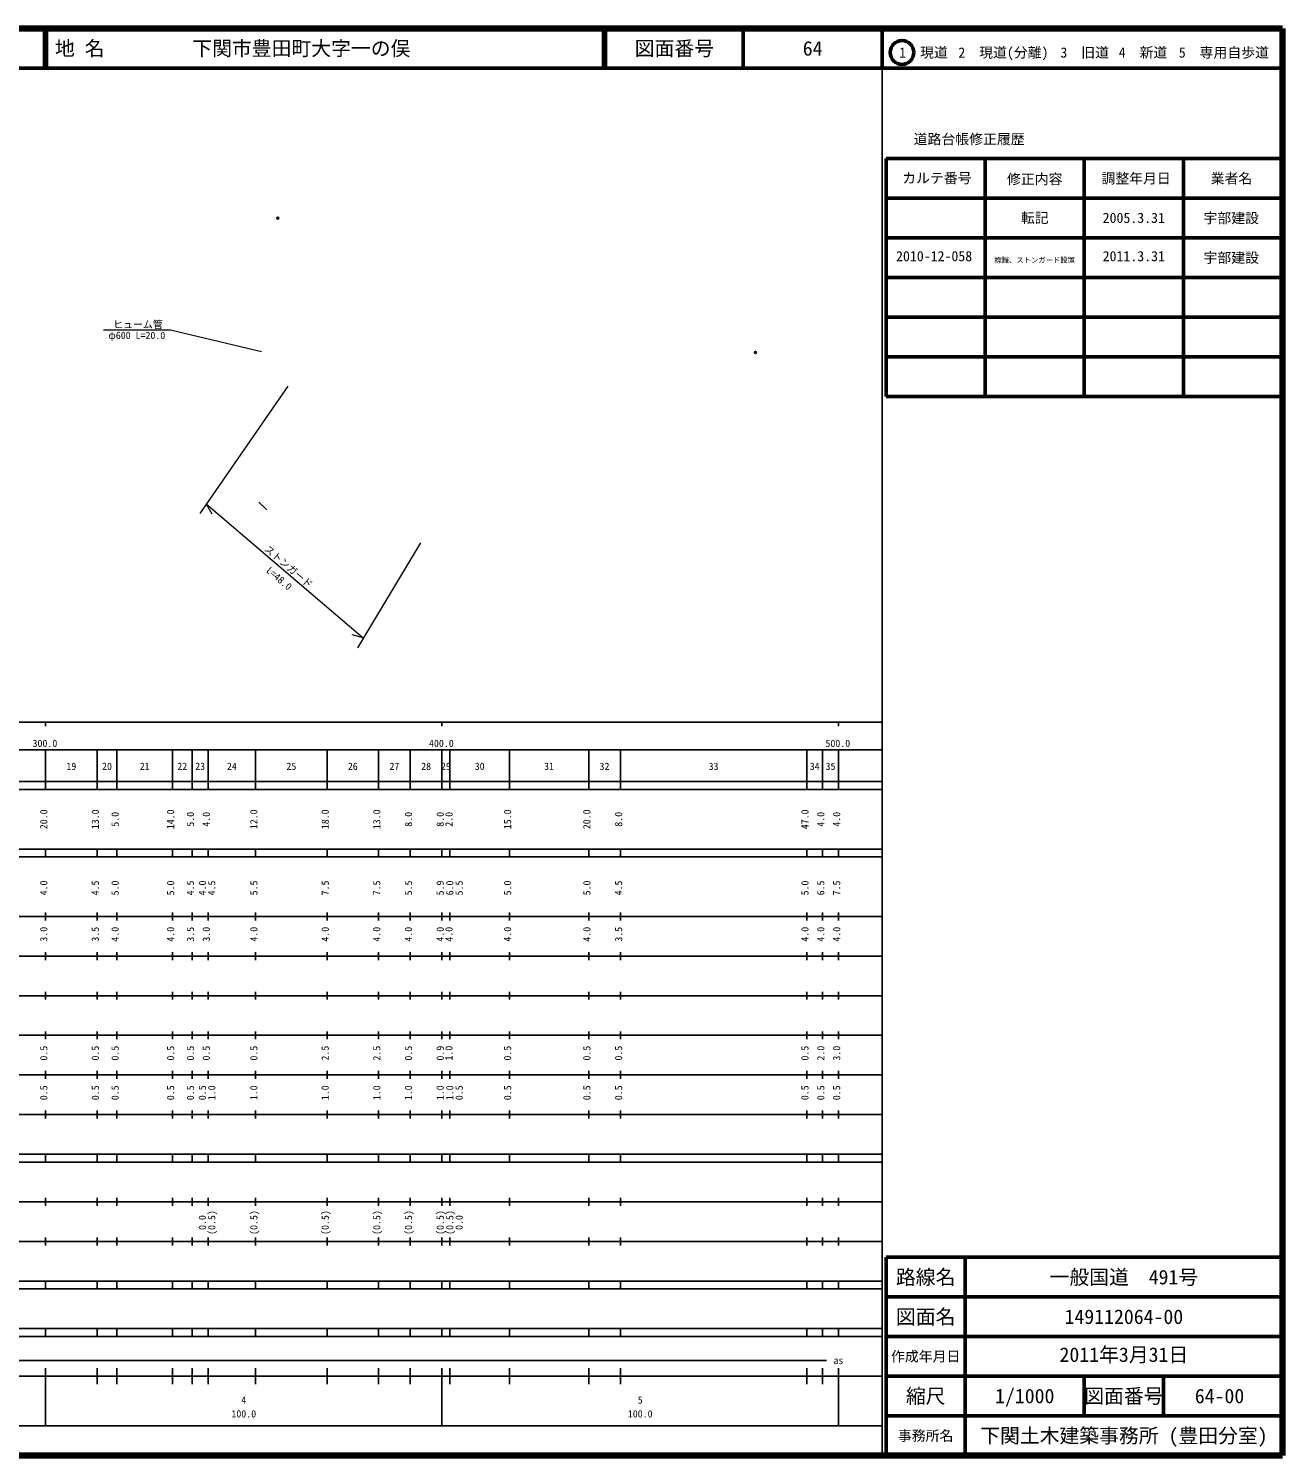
# Model space of a CAD drawing. Units: millimetres on the paper, with parts at other scales. Extents: x 40 to 680, y 20 to 380.
# Drawn here: x 363.7 to 680, y 20 to 380 of the extents above; entities that cross this region are included whole.
import ezdxf
from ezdxf.enums import TextEntityAlignment as Align

# ---------------------------------------------------------------- set-up
doc = ezdxf.new("R2010")
doc.units = ezdxf.units.MM
doc.header["$PDMODE"] = 32
doc.header["$PDSIZE"] = 0.5
doc.layers.add('M-OTRS', color=6, linetype='Continuous')
doc.layers.add('M-TTL-TXT', color=7, linetype='Continuous')
for name, color, linetype, lineweight in [('M-STR-HTXT', 7, 'Continuous', 13), ('M-TTL', 2, 'Continuous', 140), ('M-TTL-BAND', 7, 'Continuous', 25), ('M-TTL-FRAM', 2, 'Continuous', 50), ('M-TTL-LINE', 7, 'Continuous', 50)]:
    doc.layers.add(name, color=color, linetype=linetype, lineweight=lineweight)
doc.styles.add('ＭＳ ゴシック', font='')
doc.styles.get('ＭＳ ゴシック').set_extended_font_data('MS Gothic')

msp = doc.modelspace()

# ---------------------------------------------------------------- linework, layer by layer
at = {"layer": 'M-OTRS'}
for p in [(426.578, 332.156), (547.054, 298.258)]:
    msp.add_point(p, dxfattribs=at)
at = {"layer": 'M-STR-HTXT'}
for p, q in [((399.551, 303.863), (382.651, 303.863)), ((422.431, 298.404), (399.551, 303.863)), ((429.081, 289.737), (406.897, 257.681)), ((408.543, 260.06), (448.147, 226.262)), ((408.543, 260.06), (409.946, 257.565)), ((423.854, 258.545), (421.792, 260.49)), ((462.56, 250.247), (446.648, 223.766)), ((448.147, 226.262), (445.37, 227.018))]:
    msp.add_line(p, q, dxfattribs=at)
at = {"layer": 'M-TTL'}
for p, q in [((680, 380), (40, 380)), ((680, 20), (680, 380)), ((40, 20), (680, 20))]:
    msp.add_line(p, q, dxfattribs=at)
at = {"layer": 'M-TTL-BAND'}
for p, q in [((579, 20), (579, 370)), ((40, 205), (579, 205)), ((368, 205), (368, 204)), ((468, 205), (468, 204)), ((568, 205), (568, 204)), ((68, 198), (579, 198)), ((368, 188), (368, 198)), ((381, 188), (381, 198)), ((386, 188), (386, 198)), ((400, 188), (400, 198)), ((405, 188), (405, 198)), ((409, 188), (409, 198)), ((421, 188), (421, 198)), ((439, 188), (439, 198)), ((452, 188), (452, 198)), ((460, 188), (460, 198)), ((468, 188), (468, 198)), ((470, 188), (470, 198)), ((485, 188), (485, 198)), ((505, 188), (505, 198)), ((513, 188), (513, 198)), ((560, 188), (560, 198)), ((564, 188), (564, 198)), ((568, 188), (568, 198)), ((40, 190), (579, 190)), ((40, 188), (579, 188)), ((40, 173), (579, 173)), ((368, 171), (368, 173)), ((381, 171), (381, 173)), ((386, 171), (386, 173)), ((400, 171), (400, 173)), ((405, 171), (405, 173)), ((409, 171), (409, 173)), ((421, 171), (421, 173)), ((439, 171), (439, 173)), ((452, 171), (452, 173)), ((460, 171), (460, 173)), ((468, 171), (468, 173)), ((470, 171), (470, 173)), ((485, 171), (485, 173)), ((505, 171), (505, 173)), ((513, 171), (513, 173)), ((560, 171), (560, 173)), ((564, 171), (564, 173)), ((568, 171), (568, 173)), ((40, 171), (579, 171)), ((40, 156), (579, 156)), ((368, 155), (368, 157)), ((381, 155), (381, 157)), ((386, 155), (386, 157)), ((400, 155), (400, 157)), ((405, 155), (405, 157)), ((409, 155), (409, 157)), ((421, 155), (421, 157)), ((439, 155), (439, 157)), ((452, 155), (452, 157)), ((460, 155), (460, 157)), ((468, 155), (468, 157)), ((470, 155), (470, 157)), ((485, 155), (485, 157)), ((505, 155), (505, 157)), ((513, 155), (513, 157)), ((560, 155), (560, 157)), ((564, 155), (564, 157)), ((568, 155), (568, 157)), ((46, 146), (579, 146)), ((368, 145), (368, 147)), ((381, 145), (381, 147)), ((386, 145), (386, 147)), ((400, 145), (400, 147)), ((405, 145), (405, 147)), ((409, 145), (409, 147)), ((421, 145), (421, 147)), ((439, 145), (439, 147)), ((452, 145), (452, 147)), ((460, 145), (460, 147)), ((468, 145), (468, 147)), ((470, 145), (470, 147)), ((485, 145), (485, 147)), ((505, 145), (505, 147)), ((513, 145), (513, 147)), ((560, 145), (560, 147)), ((564, 145), (564, 147)), ((568, 145), (568, 147)), ((368, 135), (368, 137)), ((381, 135), (381, 137)), ((386, 135), (386, 137)), ((400, 135), (400, 137)), ((405, 135), (405, 137)), ((409, 135), (409, 137)), ((421, 135), (421, 137)), ((439, 135), (439, 137)), ((452, 135), (452, 137)), ((460, 135), (460, 137)), ((468, 135), (468, 137)), ((470, 135), (470, 137)), ((485, 135), (485, 137)), ((505, 135), (505, 137)), ((513, 135), (513, 137)), ((560, 135), (560, 137)), ((564, 135), (564, 137)), ((568, 135), (568, 137)), ((52, 136), (579, 136)), ((46, 126), (579, 126)), ((368, 125), (368, 127)), ((381, 125), (381, 127)), ((386, 125), (386, 127)), ((400, 125), (400, 127)), ((405, 125), (405, 127)), ((409, 125), (409, 127)), ((421, 125), (421, 127)), ((439, 125), (439, 127)), ((452, 125), (452, 127)), ((460, 125), (460, 127)), ((468, 125), (468, 127)), ((470, 125), (470, 127)), ((485, 125), (485, 127)), ((505, 125), (505, 127)), ((513, 125), (513, 127)), ((560, 125), (560, 127)), ((564, 125), (564, 127)), ((568, 125), (568, 127)), ((52, 116), (579, 116)), ((368, 115), (368, 117)), ((381, 115), (381, 117)), ((386, 115), (386, 117)), ((400, 115), (400, 117)), ((405, 115), (405, 117)), ((409, 115), (409, 117)), ((421, 115), (421, 117)), ((439, 115), (439, 117)), ((452, 115), (452, 117)), ((460, 115), (460, 117)), ((468, 115), (468, 117)), ((470, 115), (470, 117)), ((485, 115), (485, 117)), ((505, 115), (505, 117)), ((513, 115), (513, 117)), ((560, 115), (560, 117)), ((564, 115), (564, 117)), ((568, 115), (568, 117)), ((46, 106), (579, 106)), ((368, 105), (368, 107)), ((381, 105), (381, 107)), ((386, 105), (386, 107)), ((400, 105), (400, 107)), ((405, 105), (405, 107)), ((409, 105), (409, 107)), ((421, 105), (421, 107)), ((439, 105), (439, 107)), ((452, 105), (452, 107)), ((460, 105), (460, 107)), ((468, 105), (468, 107)), ((470, 105), (470, 107)), ((485, 105), (485, 107)), ((505, 105), (505, 107)), ((513, 105), (513, 107)), ((560, 105), (560, 107)), ((564, 105), (564, 107)), ((568, 105), (568, 107)), ((40, 96), (579, 96)), ((40, 94), (579, 94)), ((368, 94), (368, 96)), ((381, 94), (381, 96)), ((386, 94), (386, 96)), ((400, 94), (400, 96)), ((405, 94), (405, 96)), ((409, 94), (409, 96)), ((421, 94), (421, 96)), ((439, 94), (439, 96)), ((452, 94), (452, 96)), ((460, 94), (460, 96)), ((468, 94), (468, 96)), ((470, 94), (470, 96)), ((485, 94), (485, 96)), ((505, 94), (505, 96)), ((513, 94), (513, 96)), ((560, 94), (560, 96)), ((564, 94), (564, 96)), ((568, 94), (568, 96)), ((49, 84), (579, 84)), ((368, 83), (368, 85)), ((381, 83), (381, 85)), ((386, 83), (386, 85)), ((400, 83), (400, 85)), ((405, 83), (405, 85)), ((409, 83), (409, 85)), ((421, 83), (421, 85)), ((439, 83), (439, 85)), ((452, 83), (452, 85)), ((460, 83), (460, 85)), ((468, 83), (468, 85)), ((470, 83), (470, 85)), ((485, 83), (485, 85)), ((505, 83), (505, 85)), ((513, 83), (513, 85)), ((560, 83), (560, 85)), ((564, 83), (564, 85)), ((568, 83), (568, 85)), ((40, 74), (579, 74)), ((368, 73), (368, 75)), ((381, 73), (381, 75)), ((386, 73), (386, 75)), ((400, 73), (400, 75)), ((405, 73), (405, 75)), ((409, 73), (409, 75)), ((421, 73), (421, 75)), ((439, 73), (439, 75)), ((452, 73), (452, 75)), ((460, 73), (460, 75)), ((468, 73), (468, 75)), ((470, 73), (470, 75)), ((485, 73), (485, 75)), ((505, 73), (505, 75)), ((513, 73), (513, 75)), ((560, 73), (560, 75)), ((564, 73), (564, 75)), ((568, 73), (568, 75)), ((40, 64), (579, 64)), ((40, 62), (579, 62)), ((368, 62), (368, 64)), ((381, 62), (381, 64)), ((386, 62), (386, 64)), ((400, 62), (400, 64)), ((405, 62), (405, 64)), ((409, 62), (409, 64)), ((421, 62), (421, 64)), ((439, 62), (439, 64)), ((452, 62), (452, 64)), ((460, 62), (460, 64)), ((468, 62), (468, 64)), ((470, 62), (470, 64)), ((485, 62), (485, 64)), ((505, 62), (505, 64)), ((513, 62), (513, 64)), ((560, 62), (560, 64)), ((564, 62), (564, 64)), ((568, 62), (568, 64)), ((40, 52), (579, 52)), ((368, 50), (368, 52)), ((381, 50), (381, 52)), ((386, 50), (386, 52)), ((400, 50), (400, 52)), ((405, 50), (405, 52)), ((409, 50), (409, 52)), ((421, 50), (421, 52)), ((439, 50), (439, 52)), ((452, 50), (452, 52)), ((460, 50), (460, 52)), ((468, 50), (468, 52)), ((470, 50), (470, 52)), ((485, 50), (485, 52)), ((505, 50), (505, 52)), ((513, 50), (513, 52)), ((560, 50), (560, 52)), ((564, 50), (564, 52)), ((568, 50), (568, 52)), ((40, 50), (579, 50)), ((71, 44), (565, 44)), ((40, 40), (579, 40)), ((368, 27.5), (368, 42)), ((381, 38), (381, 42)), ((386, 38), (386, 42)), ((400, 38), (400, 42)), ((405, 38), (405, 42)), ((409, 38), (409, 42)), ((421, 38), (421, 42)), ((439, 38), (439, 42)), ((452, 38), (452, 42)), ((460, 38), (460, 42)), ((468, 27.5), (468, 42)), ((470, 38), (470, 42)), ((485, 38), (485, 42)), ((505, 38), (505, 42)), ((513, 38), (513, 42)), ((560, 38), (560, 42)), ((564, 38), (564, 42)), ((568, 27.5), (568, 42)), ((68, 27.5), (579, 27.5))]:
    msp.add_line(p, q, dxfattribs=at)
at = {"layer": 'M-TTL-FRAM'}
for p, q in [((580, 347.197), (580, 287.197)), ((580, 347.197), (680, 347.197)), ((580, 287.197), (680, 287.197)), ((680, 70), (580, 70)), ((580, 70), (580, 20))]:
    msp.add_line(p, q, dxfattribs=at)
at = {"layer": 'M-TTL-LINE'}
for p, q in [((367.75, 380), (367.75, 370)), ((368.25, 380), (368.25, 370)), ((508.747, 380), (508.747, 370)), ((509.247, 380), (509.247, 370)), ((543.997, 380), (543.997, 370)), ((579, 380), (579, 370)), ((40, 370), (680, 370)), ((605, 347.197), (605, 287.197)), ((630, 347.197), (630, 287.197)), ((655, 347.197), (655, 287.197)), ((580, 337.197), (680, 337.197)), ((580, 327.197), (680, 327.197)), ((580, 317.197), (680, 317.197)), ((580, 307.197), (680, 307.197)), ((580, 297.197), (680, 297.197)), ((600, 70), (600, 20)), ((680, 60), (580, 60)), ((680, 50), (580, 50)), ((680, 40), (580, 40)), ((630, 40), (630, 30)), ((650, 40), (650, 30)), ((680, 30), (580, 30))]:
    msp.add_line(p, q, dxfattribs=at)
msp.add_circle((584.031, 373.958), 3, dxfattribs=at)

# ---------------------------------------------------------------- texts
at = {"layer": 'M-STR-HTXT', "style": 'ＭＳ ゴシック'}
for s, p in [('ヒューム管', (391.304, 303.863)), ('φ600 L=20.0', (391.014, 301.134))]:
    msp.add_text(s, height=1.833, dxfattribs=at).set_placement(p, align=Align.BOTTOM_CENTER)
for s, p in [('ストンガード', (428.345, 243.161)), ('L=48.0', (425.977, 240.158))]:
    msp.add_text(s, height=1.833, rotation=319.522, dxfattribs=at).set_placement(p, align=Align.BOTTOM_CENTER)
at = {"layer": 'M-TTL-BAND', "style": 'ＭＳ ゴシック'}
for s, p in [('300.0', (367.844, 198.195)), ('400.0', (467.844, 198.195)), ('500.0', (567.844, 198.195)), ('19', (374.5, 192.405)), ('20', (383.5, 192.405)), ('21', (393, 192.405)), ('22', (402.5, 192.405)), ('23', (407, 192.405)), ('24', (415, 192.405)), ('25', (430, 192.405)), ('26', (445.5, 192.405)), ('27', (456, 192.405)), ('28', (464, 192.405)), ('29', (469, 192.405)), ('30', (477.5, 192.405)), ('31', (495, 192.405)), ('32', (509, 192.405)), ('33', (536.5, 192.405)), ('34', (562, 192.405)), ('35', (566, 192.405)), ('as', (568, 42.5)), ('4', (418, 32.523)), ('5', (518, 32.523)), ('100.0', (418, 29.033)), ('100.0', (518, 29.033))]:
    msp.add_text(s, height=1.833, dxfattribs=at).set_placement(p, align=Align.BOTTOM_CENTER)
for s, p in [('20.0', (369, 180.5)), ('13.0', (382, 180.5)), ('5.0', (387, 180.5)), ('14.0', (401, 180.5)), ('5.0', (406, 180.5)), ('4.0', (410, 180.5)), ('12.0', (422, 180.5)), ('18.0', (440, 180.5)), ('13.0', (453, 180.5)), ('8.0', (461, 180.5)), ('8.0', (469, 180.5)), ('2.0', (471.212, 180.5)), ('15.0', (486, 180.5)), ('20.0', (506, 180.5)), ('8.0', (514, 180.5)), ('47.0', (561, 180.5)), ('4.0', (565, 180.5)), ('4.0', (569, 180.5)), ('4.0', (369, 163.174)), ('4.5', (382, 163.174)), ('5.0', (387, 163.174)), ('5.0', (401, 163.174)), ('4.5', (406, 163.174)), ('4.0', (409, 163.174)), ('4.5', (411.37, 163.174)), ('5.5', (422, 163.174)), ('7.5', (440, 163.174)), ('7.5', (453, 163.174)), ('5.5', (461, 163.174)), ('5.9', (469, 163.174)), ('6.0', (471.42, 163.174)), ('5.5', (473.79, 163.174)), ('5.0', (486, 163.174)), ('5.0', (506, 163.174)), ('4.5', (514, 163.174)), ('5.0', (561, 163.174)), ('6.5', (565, 163.174)), ('7.5', (569, 163.174)), ('3.0', (369, 151.5)), ('3.5', (382, 151.5)), ('4.0', (387, 151.5)), ('4.0', (401, 151.5)), ('3.5', (406, 151.5)), ('3.0', (410, 151.5)), ('4.0', (422, 151.5)), ('4.0', (440, 151.5)), ('4.0', (453, 151.5)), ('4.0', (461, 151.5)), ('4.0', (469, 151.5)), ('4.0', (471.212, 151.5)), ('4.0', (486, 151.5)), ('4.0', (506, 151.5)), ('3.5', (514, 151.5)), ('4.0', (561, 151.5)), ('4.0', (565, 151.5)), ('4.0', (569, 151.5)), ('0.5', (369, 121.5)), ('0.5', (382, 121.5)), ('0.5', (387, 121.5)), ('0.5', (401, 121.5)), ('0.5', (406, 121.5)), ('0.5', (410, 121.5)), ('0.5', (422, 121.5)), ('2.5', (440, 121.5)), ('2.5', (453, 121.5)), ('0.5', (461, 121.5)), ('0.9', (469, 121.5)), ('1.0', (471.212, 121.5)), ('0.5', (486, 121.5)), ('0.5', (506, 121.5)), ('0.5', (514, 121.5)), ('0.5', (561, 121.5)), ('2.0', (565, 121.5)), ('3.0', (569, 121.5)), ('0.5', (369, 111.5)), ('0.5', (382, 111.5)), ('0.5', (387, 111.5)), ('0.5', (401, 111.5)), ('0.5', (406, 111.5)), ('0.5', (409, 111.5)), ('1.0', (411.37, 111.5)), ('1.0', (422, 111.5)), ('1.0', (440, 111.5)), ('1.0', (453, 111.5)), ('1.0', (461, 111.5)), ('1.0', (469, 111.5)), ('1.0', (471.42, 111.5)), ('0.5', (473.79, 111.5)), ('0.5', (486, 111.5)), ('0.5', (506, 111.5)), ('0.5', (514, 111.5)), ('0.5', (561, 111.5)), ('0.5', (565, 111.5)), ('0.5', (569, 111.5)), ('0.0', (409, 78.764)), ('(0.5)', (411.37, 78.764)), ('(0.5)', (422, 78.764)), ('(0.5)', (440, 78.764)), ('(0.5)', (453, 78.764)), ('(0.5)', (461, 78.764)), ('(0.5)', (469, 78.764)), ('(0.5)', (471.42, 78.764)), ('0.0', (473.79, 78.764))]:
    msp.add_text(s, height=1.833, rotation=90, dxfattribs=at).set_placement(p, align=Align.BOTTOM_CENTER)
at = {"layer": 'M-TTL-TXT', "style": 'ＭＳ ゴシック'}
for s, p in [('地 名', (370.38, 375)), ('下関市豊田町大字一の俣', (405.024, 375))]:
    msp.add_text(s, height=3.666, dxfattribs=at).set_placement(p, align=Align.MIDDLE_LEFT)
for s, height, p in [('図面番号', 3.666, (526.622, 375)), ('64', 3.666, (561.497, 375)), ('1\u3000現道', 2.566, (589.448, 373.958)), ('2\u3000現道(分離)', 2.566, (609.619, 373.958)), ('3\u3000旧道', 2.566, (630.121, 373.958)), ('4\u3000新道', 2.566, (644.824, 373.958)), ('5\u3000専用自歩道', 2.566, (665.228, 373.958)), ('道路台帳修正履歴', 2.566, (600.968, 352.113)), ('カルテ番号', 2.566, (592.839, 342.277)), ('修正内容', 2.566, (617.509, 342.023)), ('調整年月日', 2.566, (643.089, 342.197)), ('業者名', 2.566, (667.134, 342.197)), ('転記', 2.566, (617.5, 332.245)), ('2005.3.31', 2.566, (642.5, 332.245)), ('宇部建設', 2.566, (667.077, 332.189)), ('宇部建設', 2.566, (667.077, 322.189)), ('路線名', 3.666, (590, 65)), ('路線名', 3.666, (590, 65)), ('一般国道\u3000491号', 3.666, (640, 65)), ('図面名', 3.666, (590, 55)), ('図面名', 3.666, (590, 55)), ('149112064-00', 3.666, (640, 55)), ('作成年月日', 2.566, (590, 45)), ('作成年月日', 2.566, (590, 45)), ('縮尺', 3.666, (590, 35)), ('縮尺', 3.666, (590, 35)), ('1/1000', 3.666, (615, 35)), ('図面番号', 3.666, (640, 35)), ('図面番号', 3.666, (640, 35)), ('64-00', 3.666, (664.125, 35)), ('事務所名', 2.566, (590, 25)), ('事務所名', 2.566, (590, 25)), ('下関土木建築事務所 (豊田分室)', 3.666, (640, 25))]:
    msp.add_text(s, height=height, dxfattribs=at).set_placement(p, align=Align.MIDDLE_CENTER)
for s, height, p in [('2010-12-058', 2.566, (592.136, 320.525)), ('標識、ストンガード設置', 1.32, (617.5, 320.525)), ('2011.3.31', 2.566, (642.5, 320.525)), ('2011年3月31日', 3.666, (640, 42.5))]:
    msp.add_text(s, height=height, dxfattribs=at).set_placement(p, align=Align.BOTTOM_CENTER)

doc.saveas('drawing.dxf')
